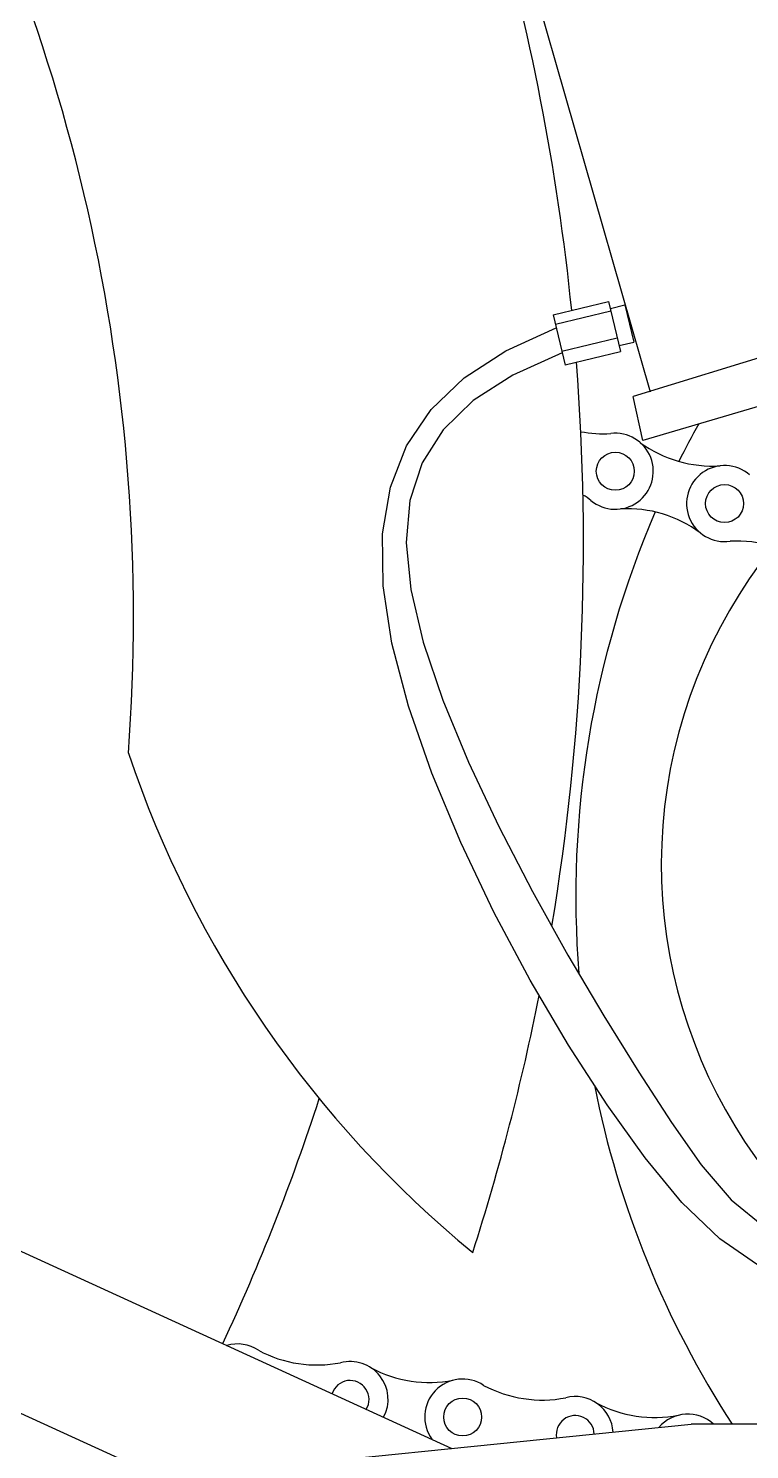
# Model space of a CAD drawing. Extents: x 0.9 to 11.8, y 2 to 8.4.
# Drawn here: x 3.953 to 4.487, y 2.82 to 3.872 of the extents above; entities that cross this region are included whole.
import ezdxf

# ---------------------------------------------------------------- set-up
doc = ezdxf.new("R2010")
doc.units = 0

msp = doc.modelspace()

# ---------------------------------------------------------------- linework, layer by layer
at = {"layer": 'lines & arcs', "color": 5, "linetype": 'CONTINUOUS'}
for p, q in [((4.413193, 3.603212), (4.217761, 4.282638)), ((5.029527, 3.793654), (4.400314, 3.599912)), ((4.34105, 3.660397), (4.382123, 3.670255)), ((4.342726, 3.653413), (4.383799, 3.663271)), ((4.382123, 3.670255), (4.391037, 3.633116)), ((4.383639, 3.665143), (4.394261, 3.667692)), ((4.394261, 3.667692), (4.400857, 3.640208)), ((4.738221, 3.665206), (4.407572, 3.567367)), ((4.34105, 3.660397), (4.350013, 3.623052)), ((4.306019, 3.633811), (4.343355, 3.65079)), ((4.347525, 3.633415), (4.388599, 3.643273)), ((4.275138, 3.613676), (4.306019, 3.633811)), ((4.347784, 3.632338), (4.31117, 3.615817)), ((4.349963, 3.623257), (4.391037, 3.633116)), ((4.389962, 3.637593), (4.400857, 3.640208)), ((4.250645, 3.590219), (4.275138, 3.613676)), ((4.31117, 3.615817), (4.28184, 3.596889)), ((4.407572, 3.567367), (4.400314, 3.599912)), ((4.232471, 3.563272), (4.250645, 3.590219)), ((4.28184, 3.596889), (4.259545, 3.57529)), ((4.259545, 3.57529), (4.244033, 3.550757)), ((4.220549, 3.532668), (4.232471, 3.563272)), ((4.244033, 3.550757), (4.235056, 3.523025)), ((4.21481, 3.498239), (4.220549, 3.532668)), ((4.235056, 3.523025), (4.232363, 3.491831)), ((4.215187, 3.45982), (4.21481, 3.498239)), ((4.232363, 3.491831), (4.235704, 3.45691)), ((4.221612, 3.417242), (4.215187, 3.45982)), ((4.235704, 3.45691), (4.244828, 3.417998)), ((2.973587, 3.411769), (4.266044, 2.821176)), ((4.233874, 3.370591), (4.221612, 3.417242)), ((4.244828, 3.417998), (4.259354, 3.375088)), ((4.251187, 3.320963), (4.233874, 3.370591)), ((4.259354, 3.375088), (4.278376, 3.329196)), ((4.278376, 3.329196), (4.300852, 3.281596)), ((4.272625, 3.269708), (4.251187, 3.320963)), ((4.050997, 2.799443), (2.932369, 3.310603)), ((4.300852, 3.281596), (4.325746, 3.233562)), ((4.29726, 3.218176), (4.272625, 3.269708)), ((4.325746, 3.233562), (4.352017, 3.186367)), ((4.324163, 3.167714), (4.29726, 3.218176)), ((4.352017, 3.186367), (4.378627, 3.141284)), ((4.352408, 3.119674), (4.324163, 3.167714)), ((4.378627, 3.141284), (4.404536, 3.099586)), ((4.381067, 3.075403), (4.352408, 3.119674)), ((4.404536, 3.099586), (4.428706, 3.062548)), ((4.409211, 3.036252), (4.381067, 3.075403)), ((4.428706, 3.062548), (4.450763, 3.031161)), ((4.436442, 3.003263), (4.409211, 3.036252)), ((4.450763, 3.031161), (4.472998, 3.005295)), ((4.464473, 2.976256), (4.436442, 3.003263)), ((4.472998, 3.005295), (4.498365, 2.984538)), ((4.495544, 2.954741), (4.464473, 2.976256)), ((3.901705, 2.784355), (4.443206, 2.83908)), ((4.999584, 2.83908), (4.443206, 2.83908))]:
    msp.add_line(p, q, dxfattribs=at)
for centre in [(4.387115, 3.54455), (4.46803, 3.520636), (4.274076, 2.844398)]:
    msp.add_circle(centre, 0.014063, dxfattribs=at)
for centre, radius, start, end in [((2.644993, 3.490744), 1.718559, 5.776148, 26.755047), ((2.668787, 3.43645), 1.361498, 355.763368, 389.832295), ((2.644993, 3.490744), 1.718559, 350.523001, 364.489061), ((4.795008, 3.254021), 0.373813, 97.175799, 232.599954), ((5.075275, 3.22984), 0.717433, 150.823793, 153.328418), ((4.378264, 3.663713), 0.091406, 259.45893, 273.432462), ((4.387115, 3.54455), 0.028125, 230.171077, 456.900127), ((4.459179, 3.6398), 0.091406, 234.135808, 273.432462), ((4.46803, 3.520636), 0.028125, 48.837205, 278.233999), ((4.314909, 3.449342), 0.091406, 53.638742, 58.13016), ((5.075275, 3.22984), 0.717433, 156.630226, 184.574043), ((4.395824, 3.425428), 0.091406, 53.638742, 92.935397), ((4.476739, 3.401515), 0.091406, 72.600907, 92.935397), ((4.798403, 3.595409), 0.814307, 198.585897, 230.599709), ((2.644993, 3.490744), 1.718559, 342.227342, 348.78595), ((5.075275, 3.22984), 0.717433, 191.237079, 213.001607), ((2.683557, 3.560165), 1.56, 334.911765, 342.07832), ((4.082766, 2.987293), 0.091406, 280.396847, 281.048814), ((4.107334, 2.870354), 0.028125, 56.453557, 106.419486), ((4.166137, 2.974315), 0.091406, 241.752159, 281.048814), ((4.190705, 2.857376), 0.028125, 332.154247, 464.516479), ((4.249508, 2.961337), 0.091406, 241.752159, 281.048814), ((4.274076, 2.844398), 0.028125, 56.453557, 215.860951), ((4.190705, 2.857376), 0.014063, 328.855796, 522.027829), ((4.332879, 2.948359), 0.091406, 241.752159, 281.048814), ((4.357446, 2.83142), 0.028125, 3.730352, 104.516479), ((4.41625, 2.935381), 0.091406, 241.752159, 281.048814), ((4.357446, 2.83142), 0.014063, 1.687207, 189.854597), ((4.440817, 2.818442), 0.028125, 47.207703, 139.587364)]:
    msp.add_arc(centre, radius, start, end, dxfattribs=at)

doc.saveas('drawing.dxf')
